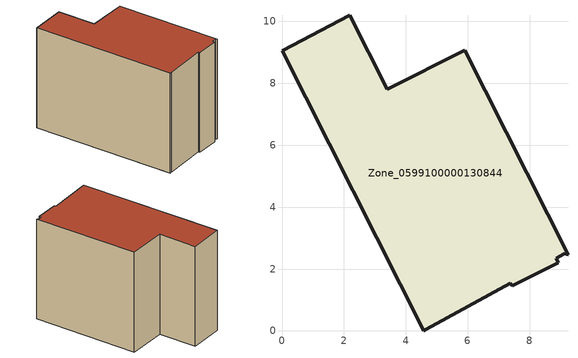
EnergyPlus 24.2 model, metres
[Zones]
Zone_0599100000130844
 floor ground (C_G): 5.9,9.07 9.24,2.47 9.12,2.5 8.86,2.36 8.93,2.21 7.44,1.46 7.38,1.54 4.67,0.05 4.58,0 0,9.06 2.19,10.21 3.4,7.81 z2.95
 wall outside (C_F): 0,9.06 4.58,0 4.67,0.05 7.38,1.54 7.44,1.46 8.93,2.21 8.86,2.36 9.12,2.5 9.24,2.47 5.9,9.07 3.4,7.81 2.19,10.21 0,9.06 z2.95:10.06
 roof outside (C_R): 9.24,2.47 5.9,9.07 3.4,7.81 2.19,10.21 0,9.06 4.58,0 4.67,0.05 7.38,1.54 7.44,1.46 8.93,2.21 8.86,2.36 9.12,2.5 z10.06
[BUILDING]
Pand.0599100000130844: North Axis=0; Terrain=City; Loads Convergence Tolerance Value=0.04; Temperature Convergence Tolerance Value=0.4; Solar Distribution=FullExterior; Maximum Number of Warmup Days=25; Minimum Number of Warmup Days=1
[Site:Location]
Rotterdam.The.Hague.AP_ZH_NLD Design_Conditions: Latitude=51.96; Longitude=4.45; Time Zone=1; Elevation=-4.5
[SITE:GROUNDTEMPERATURE:BUILDINGSURFACE]
18, 18, 18, 18, 18, 18, 18, 18, 18, 18, 18, 18
[MATERIAL] Thermal Absorptance=0.9; Solar Absorptance=0.7; Visible Absorptance=0.7
Name | Roughness | Thickness | Conductivity | Density | Specific Heat
G.TC.1946 | MediumSmooth | 0.15 | 1 | 540 | 1210
F.TC.1946 | Rough | 0.3 | 0.857143 | 1920 | 840
R.TC.1946 | MediumRough | 0.2 | 0.909091 | 1500 | 1000
[CONSTRUCTION]
C_G: G.TC.1946
C_F: F.TC.1946
C_R: R.TC.1946
[ZONE]
Zone_0599100000130844: Type=1; Multiplier=1; Ceiling Height=Autocalculate; Volume=Autocalculate; Floor Area=autocalculate; Part of Total Floor Area=Yes
[ZONEINFILTRATION:DESIGNFLOWRATE]
Infil_Zone_0599100000130844: Zone or ZoneList or Space or SpaceList=Zone_0599100000130844; Schedule=AlwaysOn; Design Flow Rate Calculation Method=Flow/Area; Flow Rate per Floor Area=0.003; Constant Term Coefficient=1; Temperature Term Coefficient=0; Velocity Term Coefficient=0; Velocity Squared Term Coefficient=0
[HVACTEMPLATE:ZONE:IDEALLOADSAIRSYSTEM]
Zone_0599100000130844: Maximum Heating Supply Air Temperature=50; Minimum Cooling Supply Air Temperature=13; Maximum Heating Supply Air Humidity Ratio=0.0156; Minimum Cooling Supply Air Humidity Ratio=0.0077; Heating Limit=NoLimit; Cooling Limit=NoLimit; Dehumidification Control Type=ConstantSensibleHeatRatio; Cooling Sensible Heat Ratio=0.7; Dehumidification Setpoint=60; Humidification Control Type=None; Humidification Setpoint=30; Outdoor Air Method=None; Outdoor Air Flow Rate per Person=0.00944; Outdoor Air Flow Rate per Zone Floor Area=0; Outdoor Air Flow Rate per Zone=0; Demand Controlled Ventilation Type=None; Outdoor Air Economizer Type=NoEconomizer; Heat Recovery Type=None; Sensible Heat Recovery Effectiveness=0.7; Latent Heat Recovery Effectiveness=0.65
[ZONECONTROL:THERMOSTAT]
ThermostatControl_Zone_0599100000130844: Zone or ZoneList=Zone_0599100000130844; Control Type Schedule=DualSetpointControlType; Control 1=Thermostat_Zone_0599100000130844; Temperature Difference Between Cutout And Setpoint=0
[THERMOSTATSETPOINT:DUALSETPOINT]
Thermostat_Zone_0599100000130844: Heating Setpoint Temperature Schedule=HeatingSetpoint_Zone_0599100000130844; Cooling Setpoint Temperature Schedule=CoolingSetpoint_Zone_0599100000130844
[SCHEDULE:COMPACT]
HeatingSetpoint_Zone_0599100000130844: Through: 12/31, For: AllDays, Until: 24:00, 21
CoolingSetpoint_Zone_0599100000130844: Through: 12/31, For: AllDays, Until: 24:00, 24
DualSetpointControlType: Through: 12/31, For: AllDays, Until: 24:00, 4
AlwaysOn: Through: 12/31, For: AllDays, Until: 24:00, 1
